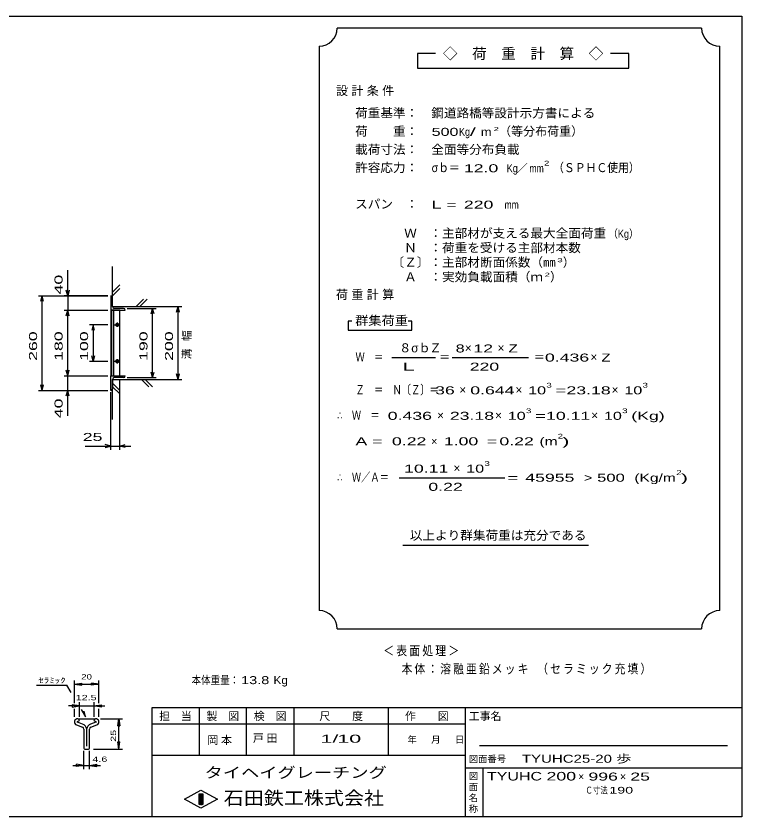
# Model space of a CAD drawing. Units: millimetres, scale not verified. Extents: x -1820 to 1724, y -1285 to 1059.
# Drawn here: x -269 to 1724, y -1141 to 1059 of the extents above; entities that cross this region are included whole.
import ezdxf
from ezdxf.enums import TextEntityAlignment as Align

# ---------------------------------------------------------------- set-up
doc = ezdxf.new("R2010")
doc.units = ezdxf.units.MM
doc.header["$LTSCALE"] = 10
for name, color, linetype, lineweight in [('0_2', 150, 'Continuous', 25), ('16', 3, 'Continuous', 25), ('22', 2, 'Continuous', 25), ('32', 4, 'Continuous', 25)]:
    doc.layers.add(name, color=color, linetype=linetype, lineweight=lineweight)
doc.styles.add('ベクトル', font='')
doc.styles.get('ベクトル').set_extended_font_data('ベクトル')

msp = doc.modelspace()

# ---------------------------------------------------------------- linework, layer by layer
at = {"layer": '0_2'}
for p, q in [((-1736, 1059), (1724, 1059)), ((1724, 1059), (1724, -1141)), ((1724, -841), (104, -841)), ((104, -841), (104, -1141)), ((234, -841), (234, -971)), ((364, -971), (364, -841)), ((494, -841), (494, -971)), ((754, -971), (754, -841)), ((964, -841), (964, -1141)), ((964, -886), (104, -886)), ((1684, -946), (1004, -946)), ((104, -971), (964, -971)), ((964, -1006), (1724, -1006)), ((1014, -1141), (1014, -1006)), ((194, -1092), (239, -1067)), ((234, -1077), (244, -1077)), ((234, -1107), (234, -1077)), ((234, -1077), (236, -1077)), ((236, -1077), (236, -1107)), ((238, -1107), (238, -1077)), ((238, -1077), (240, -1077)), ((239, -1067), (284, -1092)), ((240, -1077), (240, -1107)), ((242, -1107), (242, -1077)), ((242, -1077), (244, -1077)), ((244, -1077), (244, -1107)), ((244, -1077), (244, -1107)), ((239, -1117), (194, -1092)), ((284, -1092), (239, -1117)), ((244, -1107), (234, -1107)), ((236, -1107), (238, -1107)), ((240, -1107), (242, -1107)), ((1724, -1141), (-1736, -1141))]:
    msp.add_line(p, q, dxfattribs=at)
at = {"layer": '16'}
for p, q in [((-8.8, 290.85), (-8.8, 250.85)), ((-3.8, 260.85), (-3.8, 285.85)), ((-8.8, 250.85), (31.2, 250.85)), ((-8.8, 250.85), (-8.8, 70.85)), ((16.2, 250.85), (-8.8, 250.85)), ((-6.8, 250.85), (-6.8, 70.85)), ((0.2, 70.85), (0.2, 250.85)), ((26.2, 255.85), (1.2, 255.85)), ((16.2, 70.85), (16.2, 250.85)), ((1.2, 210.85), (17.2, 210.85)), ((11.2, 213.85), (7.2, 213.85)), ((7.2, 207.85), (11.2, 207.85)), ((9.2, 216.85), (9.2, 204.85)), ((1.2, 110.85), (17.2, 110.85)), ((11.2, 113.85), (7.2, 113.85)), ((9.2, 116.85), (9.2, 104.85)), ((7.2, 107.85), (11.2, 107.85)), ((-8.8, 70.85), (31.2, 70.85)), ((-8.8, 30.85), (-8.8, 70.85)), ((-8.8, 70.85), (16.2, 70.85)), ((-3.8, 60.85), (-3.8, 35.85)), ((26.2, 65.85), (1.2, 65.85))]:
    msp.add_line(p, q, dxfattribs=at)
for centre, radius, start, end in [((-8.8, 285.85), 5, 0, 90), ((1.2, 260.85), 5, 180, 270), ((26.2, 250.85), 5, 0, 90), ((7.2, 210.85), 3, 90, 270), ((9.2, 210.85), 4, 46.6, 133.4), ((9.2, 210.85), 4, 226.6, 313.4), ((11.2, 210.85), 3, 270, 90), ((7.2, 110.85), 3, 90, 270), ((9.2, 110.85), 4, 46.6, 133.4), ((11.2, 110.85), 3, 270, 90), ((9.2, 110.85), 4, 226.6, 313.4), ((26.2, 70.85), 5, 270, 0), ((1.2, 60.85), 5, 90, 180), ((-8.8, 35.85), 5, 270, 0)]:
    msp.add_arc(centre, radius, start, end, dxfattribs=at)
at = {"layer": '22', "color": 4}
for p, q in [((1613.2, 1025.85), (613.2, 1025.85)), ((563.2, 975.85), (563.2, -574.15)), ((1663.2, -574.15), (1663.2, 975.85)), ((883.2, 955.85), (833.2, 955.85)), ((833.2, 955.85), (833.2, 915.85)), ((1413.2, 955.85), (1363.2, 955.85)), ((1413.2, 915.85), (1413.2, 955.85)), ((833.2, 915.85), (1413.2, 915.85)), ((-126.8, 290.85), (-126.8, 360.85)), ((-3.8, 260.85), (-3.8, 370.85)), ((-3.8, 300.85), (16.2, 320.85)), ((-3.8, 290.85), (16.2, 310.85)), ((-206.8, 290.85), (-16.8, 290.85)), ((-200.8, 275.85), (-196.8, 290.85)), ((-192.8, 275.85), (-196.8, 290.85)), ((-196.8, 30.85), (-196.8, 290.85)), ((-16.8, 290.85), (-136.8, 290.85)), ((-126.8, 290.85), (-130.8, 305.85)), ((-122.8, 305.85), (-126.8, 290.85)), ((-126.8, 290.85), (-126.8, 250.85)), ((61.2, 260.85), (81.2, 280.85)), ((71.2, 260.85), (91.2, 280.85)), ((-136.8, 250.85), (-16.8, 250.85)), ((-130.8, 235.85), (-126.8, 250.85)), ((-122.8, 235.85), (-126.8, 250.85)), ((-126.8, 70.85), (-126.8, 250.85)), ((-3.8, 260.85), (186.2, 260.85)), ((36.2, 255.85), (116.2, 255.85)), ((102.2, 240.85), (106.2, 255.85)), ((110.2, 240.85), (106.2, 255.85)), ((106.2, 65.85), (106.2, 255.85)), ((172.2, 245.85), (176.2, 260.85)), ((180.2, 245.85), (176.2, 260.85)), ((176.2, 60.85), (176.2, 260.85)), ((653.2, 220.85), (643.2, 220.85)), ((643.2, 220.85), (643.2, 195.85)), ((818.2, 220.85), (808.2, 220.85)), ((818.2, 195.85), (818.2, 220.85)), ((-16.8, 210.85), (-66.8, 210.85)), ((-56.8, 210.85), (-60.8, 195.85)), ((-52.8, 195.85), (-56.8, 210.85)), ((-56.8, 210.85), (-56.8, 110.85)), ((643.2, 195.85), (818.2, 195.85)), ((-66.8, 110.85), (-16.8, 110.85)), ((-56.8, 110.85), (-60.8, 125.85)), ((-52.8, 125.85), (-56.8, 110.85)), ((763.2, 120.85), (883.2, 120.85)), ((928.2, 120.85), (1138.2, 120.85)), ((-136.8, 70.85), (-16.8, 70.85)), ((-126.8, 70.85), (-130.8, 85.85)), ((-126.8, 70.85), (-122.8, 85.85)), ((-126.8, 30.85), (-126.8, 70.85)), ((106.2, 65.85), (102.2, 80.85)), ((106.2, 65.85), (110.2, 80.85)), ((176.2, 60.85), (172.2, 75.85)), ((176.2, 60.85), (180.2, 75.85)), ((-196.8, 30.85), (-200.8, 45.85)), ((-196.8, 30.85), (-192.8, 45.85)), ((-3.8, 60.85), (186.2, 60.85)), ((-3.8, -49.15), (-3.8, 60.85)), ((16.2, 30.85), (-3.8, 50.85)), ((16.2, -132.15), (16.2, 57.85)), ((36.2, 65.85), (116.2, 65.85)), ((96.2, 40.85), (76.2, 60.85)), ((106.2, 40.85), (86.2, 60.85)), ((-206.8, 30.85), (-16.8, 30.85)), ((-136.8, 30.85), (-16.8, 30.85)), ((-130.8, 15.85), (-126.8, 30.85)), ((-122.8, 15.85), (-126.8, 30.85)), ((-126.8, -39.15), (-126.8, 30.85)), ((-8.8, -132.15), (-8.8, 25.85)), ((16.2, 20.85), (-3.8, 40.85)), ((-78.8, -122.15), (-8.8, -122.15)), ((-8.8, -122.15), (-23.8, -118.15)), ((-23.8, -126.15), (-8.8, -122.15)), ((-8.8, -122.15), (16.2, -122.15)), ((16.2, -122.15), (31.2, -118.15)), ((31.2, -126.15), (16.2, -122.15)), ((16.2, -122.15), (46.2, -122.15)), ((783.2, -209.15), (1073.2, -209.15)), ((793.2, -394.15), (1303.2, -394.15)), ((613.2, -624.15), (1613.2, -624.15))]:
    msp.add_line(p, q, dxfattribs=at)
for centre, start, end in [((563.2, 1025.85), 270, 0), ((1663.2, 1025.85), 180, 270), ((563.2, -624.15), 0, 90), ((1663.2, -624.15), 90, 180)]:
    msp.add_arc(centre, 50, start, end, dxfattribs=at)
at = {"layer": '32'}
for p, q in [((-108, -828), (-108, -766)), ((-41.33, -828), (-41.33, -766)), ((-212.33, -779), (-129, -779)), ((-117.33, -799), (-129, -779)), ((-108, -776), (-88, -773)), ((-108, -776), (-88, -779)), ((-108, -776), (-41.33, -776)), ((-88, -779), (-88, -773)), ((-41.33, -776), (-61.33, -773)), ((-61.33, -779), (-61.33, -773)), ((-41.33, -776), (-61.33, -779)), ((-94.67, -836), (-124.67, -836)), ((-94.67, -836), (-114.67, -833)), ((-114.67, -833), (-114.67, -839)), ((-114.67, -839), (-94.67, -836)), ((-94.67, -866), (-94.67, -826)), ((-94.67, -836), (-54.67, -836)), ((-54.67, -826), (-54.67, -866)), ((-54.67, -836), (-34.67, -833)), ((-34.67, -839), (-54.67, -836)), ((-54.67, -836), (-24.67, -836)), ((-34.67, -833), (-34.67, -839)), ((-108, -866), (-108, -844)), ((-89.67, -846), (-78, -866)), ((-78, -866), (-81.67, -850.33)), ((-41.33, -866), (-41.33, -844)), ((-99.53, -878.71), (-94.73, -876.38)), ((-97.7, -871), (-50.87, -871)), ((-94.73, -876.38), (-94.73, -875.61)), ((-54.67, -875.61), (-54.67, -876.38)), ((-54.67, -876.38), (-49.87, -878.71)), ((-36.33, -871), (23.67, -871)), ((10.67, -891), (13.67, -871)), ((13.67, -871), (16.67, -891)), ((13.67, -954.33), (13.67, -871)), ((-102.6, -888.26), (-86.36, -893.96)), ((-85.66, -886.09), (-100.06, -881.03)), ((-82.37, -899.64), (-82.37, -952.04)), ((-74.67, -946.7), (-74.67, -899.8)), ((-67.03, -952.04), (-67.03, -899.64)), ((-49.34, -881.03), (-63.74, -886.09)), ((-63.04, -893.96), (-46.81, -888.26)), ((10.67, -891), (16.67, -891)), ((13.67, -954.33), (10.67, -934.33)), ((10.67, -934.33), (16.67, -934.33)), ((13.67, -954.33), (16.67, -934.33)), ((-82.33, -1009.33), (-82.33, -959.33)), ((-80.03, -954.37), (-69.37, -954.37)), ((-67, -1009.33), (-67, -959.33)), ((-56.33, -954.33), (23.67, -954.33)), ((-112.33, -999.33), (-82.33, -999.33)), ((-82.33, -999.33), (-102.33, -996.33)), ((-102.33, -1002.33), (-102.33, -996.33)), ((-82.33, -999.33), (-102.33, -1002.33)), ((-82.33, -999.33), (-67, -999.33)), ((-67, -999.33), (-47, -996.33)), ((-67, -999.33), (-47, -1002.33)), ((-67, -999.33), (-37, -999.33)), ((-47, -1002.33), (-47, -996.33))]:
    msp.add_line(p, q, dxfattribs=at)
for centre, radius, start, end in [((-99.03, -880), 9, 90.98, 246.68), ((-98.98, -880.05), 1.47, 111.91, 222.33), ((-99.56, -875.82), 4.83, 2.5, 85.55), ((-49.84, -875.82), 4.83, 94.45, 177.5), ((-50.37, -880), 9, 293.32, 89.02002), ((-50.42, -880.05), 1.47, 317.67, 68.08999), ((-88.36, -899.63), 6, 0, 70.58), ((-89.97, -900.81), 15.33, 3.78, 73.7), ((-59.44, -900.81), 15.33, 106.3, 176.22), ((-61.04, -899.63), 6, 109.42, 180), ((-80.03, -952.04), 2.33, 180, 270), ((-69.37, -952.04), 2.33, 270, 0)]:
    msp.add_arc(centre, radius, start, end, dxfattribs=at)

# ---------------------------------------------------------------- texts
at = {"layer": '0_2', "style": 'ベクトル'}
for s, height, p in [('担\u3000当', 21.99, (124, -864)), ('製\u3000図', 21.99, (254, -864)), ('検\u3000図', 21.99, (384, -864)), ('尺\u3000\u3000度', 21.99, (564, -864)), ('作\u3000\u3000図', 21.99, (799, -864)), ('工事名', 21.99, (974, -864)), ('年', 18.33, (806, -928.5)), ('月', 18.33, (871, -928.5)), ('日', 18.33, (936, -928.5)), ('図面番号', 18.33, (974, -981.5)), ('図', 18.33, (974, -1028.5)), ('面', 18.33, (974, -1058.5)), ('名', 18.33, (974, -1088.5)), ('称', 18.33, (974, -1118.5))]:
    msp.add_text(s, height=height, dxfattribs=at).set_placement(p, align=Align.MIDDLE_LEFT)
at = {"layer": '0_2', "color": 222, "style": 'ベクトル'}
for s, height, width, p in [('タイヘイグレーチング', 29.33, 1.25, (249, -1019)), ('石田鉄工株式会社', 36.66, 1.1, (301.5, -1089))]:
    msp.add_text(s, height=height, dxfattribs=dict(at, width=width)).set_placement(p, align=Align.MIDDLE_LEFT)
at = {"layer": '22', "style": 'ベクトル'}
for s, height, p in [('◇\u3000荷\u3000重\u3000計\u3000算\u3000◇', 29.33, (903.2, 955.85)), ('（等分布荷重）', 24.19, (1057.2, 742.35)), ('／', 21.99, (1105.7, 640.85)), ('）', 24.19, (1232.2, 382.35)), ('）', 24.19, (1197.2, 342.35)), ('８', 24.19, (783.2, 147.35)), ('σｂ', 24.19, (816.2, 147.35)), ('Ｚ', 24.19, (866.2, 147.35)), ('×', 24.19, (963.2, 147.35)), ('×', 24.19, (1053.2, 147.35)), ('×', 24.19, (1308.2, 122.35)), ('×', 24.19, (948.2, 32.35)), ('×', 24.19, (1102.2, 32.35)), ('×', 24.19, (1366.2, 32.35)), ('×', 24.19, (887.2, -37.65)), ('×', 24.19, (1046.2, -37.65)), ('×', 24.19, (1310.2, -37.65)), ('×', 21.99, (870.7, -109.15)), ('×', 24.19, (932.2, -182.65)), ('×', 21.99, (1274, -1030)), ('×', 21.99, (1389, -1030))]:
    msp.add_text(s, height=height, dxfattribs=at).set_placement(p, align=Align.MIDDLE_LEFT)
for s, height, width, p in [('荷重基準：\u3000', 24.19, 1.05, (662.2, 792.35)), ('鋼道路橋等設計示方書による', 24.19, 1.05, (871.2, 792.35)), ('荷\u3000\u3000重：\u3000', 24.19, 1.05, (662.2, 742.35)), ('500', 21.99, 1.5, (872.2, 740.85)), ('Kg', 21.99, 0.85, (947.2, 740.85)), ('/', 21.99, 2, (977.2, 740.85)), ('2', 11, 1.8, (1042.2, 748.35)), ('m', 21.99, 1.2, (1007.2, 740.85)), ('載荷寸法：\u3000', 24.19, 1.05, (662.2, 692.35)), ('全面等分布負載', 24.19, 1.05, (871.2, 692.35)), ('2', 13.2, 1.5, (1180.7, 654.85)), ('許容応力：\u3000', 24.19, 1.05, (662.2, 642.35)), ('σｂ＝', 24.19, 0.9, (872.2, 642.35)), (' 12.0', 21.99, 1.65, (947.2, 640.85)), ('Kg', 21.99, 0.85, (1078.2, 640.85)), ('mm', 21.99, 0.8, (1140.7, 640.85)), ('（ＳＰＨＣ使用）', 24.19, 0.9, (1205.7, 642.35)), ('スパン\u3000：\u3000', 24.19, 1.05, (662.2, 542.35)), ('L =', 21.99, 1.65, (872.2, 540.85)), (' 220 ', 21.99, 1.65, (947.2, 540.85)), ('mm', 21.99, 0.8, (1072.2, 540.85)), ('\u3000Ｗ\u3000：主部材が支える最大全面荷重', 24.19, 1.05, (762.2, 462.35)), ('（Kg）', 21.99, 0.85, (1357.2, 460.85)), ('\u3000Ｎ\u3000：荷重を受ける主部材本数', 24.19, 1.05, (762.2, 422.35)), ('〔Ｚ〕：主部材断面係数（㎜', 24.19, 1.05, (762.2, 382.35)), ('3', 11, 1.8, (1217.2, 388.35)), ('\u3000Ａ\u3000：実効負載面積（ｍ', 24.19, 1.05, (762.2, 342.35)), ('2', 11, 1.8, (1182.2, 348.35)), ('群集荷重', 24.19, 1.1, (662.2, 222.35)), ('8', 21.99, 1.5, (938.2, 145.85)), (' 12 ', 21.99, 1.65, (973.2, 145.85)), ('Z', 21.99, 1.4, (1083.2, 145.85)), ('Ｗ\u3000＝', 24.19, 0.75, (663.2, 122.35)), ('0.436', 21.99, 1.65, (1183.2, 120.85)), ('＝', 24.19, 0.9, (893.2, 122.35)), ('＝', 24.19, 0.9, (1153.2, 122.35)), ('Z', 21.99, 1.4, (1338.2, 120.85)), (' 220 ', 21.99, 1.65, (963.2, 95.85)), ('Ｚ\u3000＝\u3000Ｎ〔Ｚ〕＝', 24.19, 0.75, (663.2, 32.35)), ('3', 13.2, 1.5, (1187.2, 44.85)), ('3', 13.2, 1.5, (1451.2, 44.85)), (' 36 ', 21.99, 1.65, (868.2, 30.85)), ('0.644', 21.99, 1.65, (978.2, 30.85)), ('10', 21.99, 1.5, (1137.2, 30.85)), ('=', 21.99, 1.7, (1212.2, 30.85)), ('23.18', 21.99, 1.65, (1242.2, 30.85)), ('10', 21.99, 1.5, (1401.2, 30.85)), ('3', 13.2, 1.5, (1131.2, -25.15)), ('3', 13.2, 1.5, (1395.2, -25.15)), ('∴\u3000Ｗ\u3000＝', 24.19, 0.75, (613.2, -37.65)), (' 0.436', 21.99, 1.65, (738.2, -39.15)), ('23.18', 21.99, 1.65, (922.2, -39.15)), ('10', 21.99, 1.5, (1081.2, -39.15)), ('=', 21.99, 1.7, (1156.2, -39.15)), ('10.11', 21.99, 1.65, (1186.2, -39.15)), ('10', 21.99, 1.5, (1345.2, -39.15)), ('(Kg)', 21.99, 1.65, (1420.2, -39.15)), (' 25 ', 21.99, 1.65, (-98.8, -97.15)), ('A = ', 21.99, 1.65, (663.2, -109.15)), ('0.22', 21.99, 1.65, (763.2, -109.15)), ('1.00', 21.99, 1.65, (905.7, -109.15)), ('=', 21.99, 1.7, (1023.2, -109.15)), ('0.22', 21.99, 1.65, (1058.2, -109.15)), ('(m', 21.99, 1.45, (1168.2, -109.15)), ('2', 13.2, 1.5, (1218.2, -95.15)), (')', 21.99, 2, (1230.7, -109.15)), (' 10.11', 21.99, 1.65, (783.2, -184.15)), ('10', 21.99, 1.5, (967.2, -184.15)), ('3', 13.2, 1.5, (1017.2, -170.15)), ('∴\u3000Ｗ／Ａ＝', 24.19, 0.75, (613.2, -207.65)), (' 45955 ', 21.99, 1.65, (1115.7, -209.15)), (' 500 ', 21.99, 1.55, (1313.7, -209.15)), ('(Kg/m', 21.99, 1.45, (1428.7, -209.15)), ('2', 13.2, 1.5, (1543.7, -195.15)), (')', 21.99, 2, (1556.2, -209.15)), ('=', 21.99, 1.7, (1080.7, -209.15)), ('>', 21.99, 1.3, (1290.7, -209.15)), ('0.22', 21.99, 1.65, (863.2, -234.15)), ('以上より群集荷重は充分である', 24.19, 1.05, (812.2, -367.65)), ('本体重量：', 21.99, 0.85, (213.2, -765.15)), (' 13.8', 21.99, 1.35, (338.2, -765.15)), ('Kg', 21.99, 1.1, (438.2, -765.15)), ('1/', 21.99, 2, (567, -926)), (' 10 ', 21.99, 2, (597, -926)), ('TYUHC25-20 歩', 21.99, 1.4, (1120, -981)), ('TYUHC', 23.46, 1.4, (1024, -1029)), (' 200 ', 23.46, 1.55, (1174, -1029)), (' 996 ', 21.99, 1.65, (1289, -1030)), (' 25 ', 21.99, 1.65, (1404, -1030)), ('Ｃ寸法：', 18.33, 0.8, (1294, -1067.5)), (' 190 ', 18.33, 1.6, (1349, -1067.5))]:
    msp.add_text(s, height=height, dxfattribs=dict(at, width=width)).set_placement(p, align=Align.MIDDLE_LEFT)
at = {"layer": '22', "style": 'ベクトル', "width": 1.65}
for s, p in [(' 40 ', (-151.8, 280.85)), (' 260 ', (-221.8, 98.35)), (' 180 ', (-151.8, 98.35)), (' 100 ', (-81.8, 98.35)), (' 190 ', (81.2, 98.35)), (' 200 ', (151.2, 98.35)), (' 40 ', (-151.8, -59.15))]:
    msp.add_text(s, height=21.99, rotation=90, dxfattribs=at).set_placement(p, align=Align.MIDDLE_LEFT)
at = {"layer": '22', "attachment_point": 4, "style": 'ベクトル'}
for s, insert, char_height in [('\\T1.28;設計条件', (609.7, 852.35), 24.19), ('\\T1.28;荷重計算', (609.7, 292.35), 24.19), ('\\T1.5;\\W2;\\~L\\~', (768.2, 95.85), 21.99), ('\\T1.2;\\W0.85;＜表面処理＞', (739.5, -685.5), 25.66), ('\\T1.19;\\W0.85;本体：溶融亜鉛メッキ', (789.5, -735.5), 25.66), ('\\T1.19;\\W0.85;（セラミック充填）', (1162, -735.5), 25.66), ('\\T1.25;岡本\u3000', (256.5, -931), 21.99), ('\\T1.25;戸田\u3000', (381.5, -926), 21.99)]:
    msp.add_mtext(s, dxfattribs=dict(at, insert=insert, char_height=char_height))
at = {"layer": '22', "insert": (201.2, 115.85), "char_height": 21.99, "attachment_point": 4, "rotation": 90, "style": 'ベクトル'}
msp.add_mtext('\\T1.67;溝幅', dxfattribs=at)
at = {"layer": '32', "color": 2, "style": 'ベクトル'}
for s, width, p in [('ｾﾗﾐｯｸ', 1.5, (-207.33, -766)), ('20', 1.35, (-89.67, -756)), ('12.5', 1.5, (-104.67, -813)), (' 4.6 ', 1.5, (-67, -982.33))]:
    msp.add_text(s, height=14.66, dxfattribs=dict(at, width=width)).set_placement(p, align=Align.MIDDLE_LEFT)
at = {"layer": '32', "color": 2, "style": 'ベクトル', "width": 1.5}
msp.add_text(' 25 ', height=14.66, rotation=90, dxfattribs=at).set_placement((-1.33, -942.67), align=Align.MIDDLE_LEFT)

doc.saveas('drawing.dxf')
